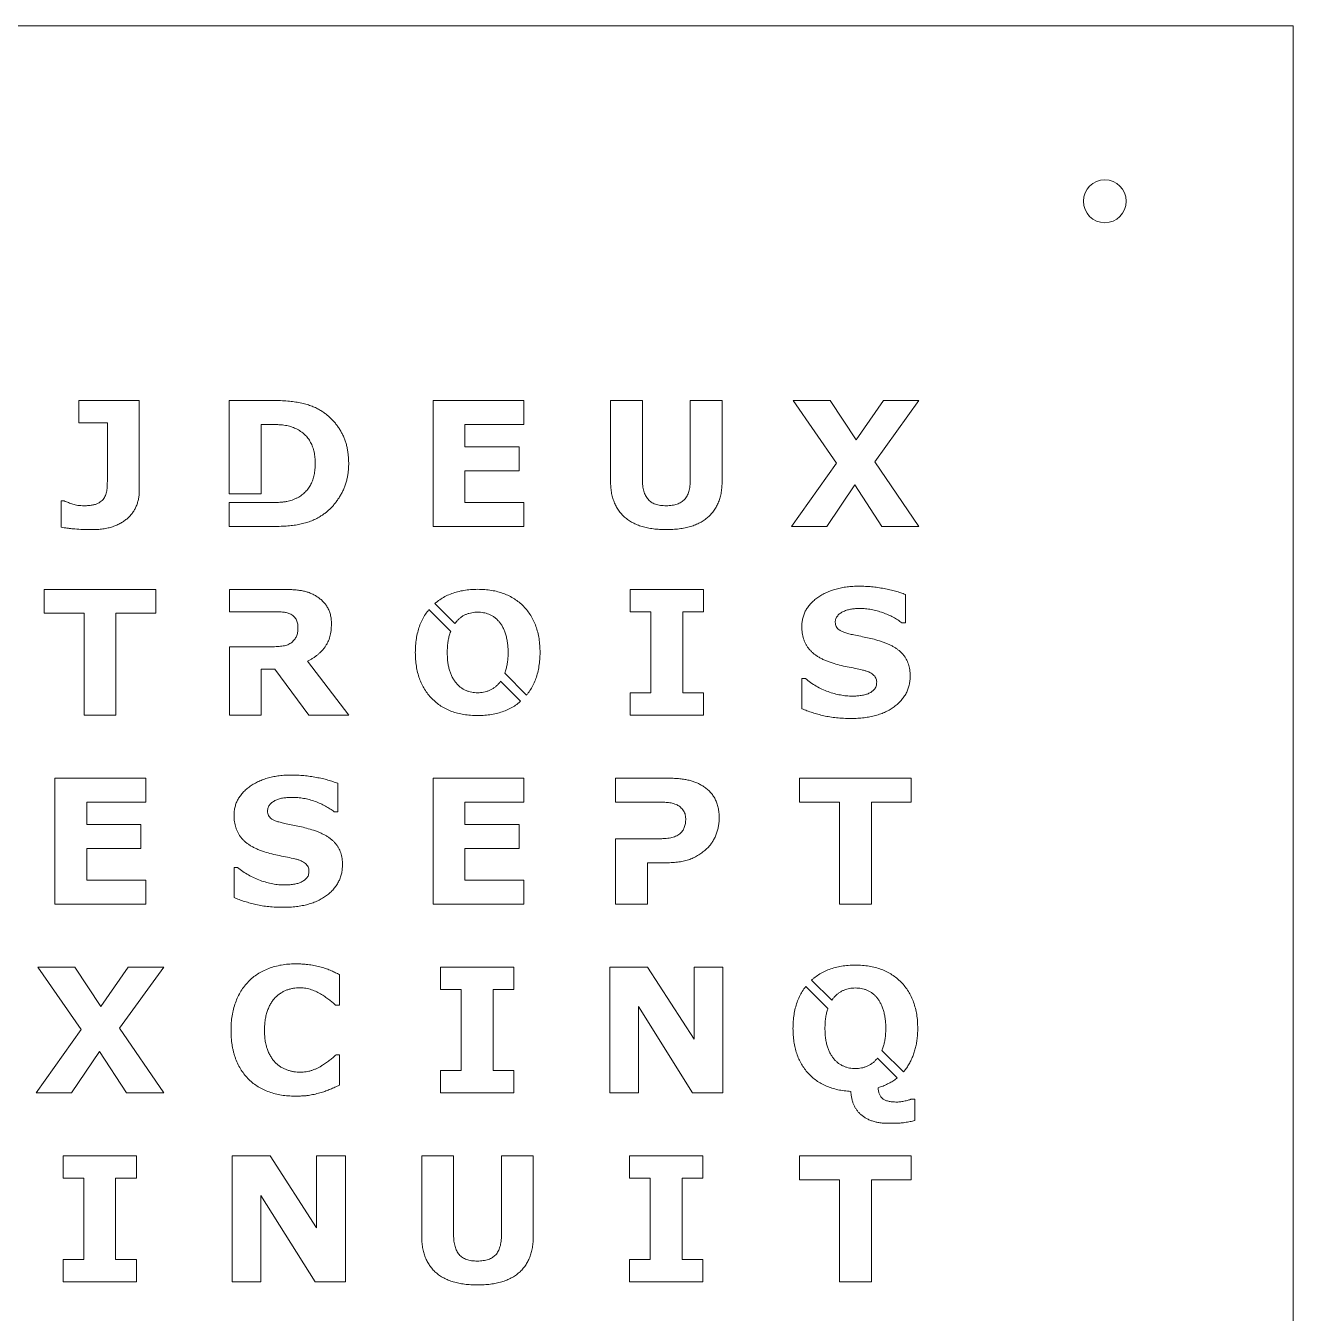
# Model space of a CAD drawing. Header units: millimetres. Extents: x -483 to 483, y -450 to 450.
# Drawn here: x 40.1 to 483, y 0 to 450 of the extents above; entities that cross this region are included whole.
import ezdxf

# ---------------------------------------------------------------- set-up
doc = ezdxf.new("R2010")
doc.units = ezdxf.units.MM

msp = doc.modelspace()

# ---------------------------------------------------------------- linework, layer by layer
at = {"color": 7, "linetype": 'Continuous', "lineweight": 15}
for p, q in [((483, 450), (-483, 450)), ((483, -450), (483, 450)), ((58.57, 319), (79.74, 319)), ((58.57, 311.2), (58.57, 319)), ((79.74, 319), (79.74, 287.61)), ((111.14, 319), (127.17, 319)), ((111.14, 286.35), (111.14, 319)), ((182.4, 319), (214.15, 319)), ((182.4, 275), (182.4, 319)), ((214.15, 319), (214.15, 310.65)), ((244.43, 319), (255.56, 319)), ((244.43, 290.78), (244.43, 319)), ((255.56, 319), (255.56, 291.37)), ((272.27, 319), (283.41, 319)), ((272.27, 291.37), (272.27, 319)), ((283.41, 319), (283.41, 290.8)), ((308.2, 319), (321.13, 319)), ((323.34, 297.17), (308.2, 319)), ((321.13, 319), (330.26, 305.22)), ((330.26, 305.22), (339.79, 319)), ((352.2, 319), (336.77, 297.63)), ((339.79, 319), (352.2, 319)), ((68.6, 311.2), (58.57, 311.2)), ((68.6, 293.24), (68.6, 311.2)), ((122.28, 310.65), (122.28, 286.35)), ((125.22, 310.65), (122.28, 310.65)), ((193.54, 310.65), (193.54, 302.85)), ((214.15, 310.65), (193.54, 310.65)), ((193.54, 302.85), (212.48, 302.85)), ((212.48, 302.85), (212.48, 294.49)), ((307.65, 275), (323.34, 297.17)), ((336.77, 297.63), (352.2, 275)), ((193.54, 294.49), (193.54, 283.35)), ((212.48, 294.49), (193.54, 294.49)), ((329.8, 289.52), (320.02, 275)), ((339.24, 275), (329.8, 289.52)), ((52.44, 283.91), (53.52, 283.91)), ((52.44, 274.77), (52.44, 283.91)), ((122.28, 286.35), (111.14, 286.35)), ((111.14, 283.35), (125.22, 283.35)), ((111.14, 275), (111.14, 283.35)), ((193.54, 283.35), (214.15, 283.35)), ((214.15, 283.35), (214.15, 275)), ((126.73, 275), (111.14, 275)), ((214.15, 275), (182.4, 275)), ((320.02, 275), (307.65, 275)), ((352.2, 275), (339.24, 275)), ((46.51, 253), (85.49, 253)), ((46.51, 244.65), (46.51, 253)), ((85.49, 253), (85.49, 244.65)), ((111.23, 253), (129.86, 253)), ((111.23, 245.2), (111.23, 253)), ((251.29, 253), (276.91, 253)), ((251.29, 245.2), (251.29, 253)), ((276.91, 253), (276.91, 245.2)), ((190.03, 241.09), (183.05, 248.07)), ((347.46, 251.22), (347.46, 241.3)), ((60.43, 244.65), (46.51, 244.65)), ((60.43, 209), (60.43, 244.65)), ((71.57, 244.65), (71.57, 209)), ((85.49, 244.65), (71.57, 244.65)), ((126.3, 245.2), (111.23, 245.2)), ((180.96, 245.92), (188.56, 238.32)), ((258.53, 245.2), (251.29, 245.2)), ((258.53, 216.8), (258.53, 245.2)), ((269.67, 245.2), (269.67, 216.8)), ((276.91, 245.2), (269.67, 245.2)), ((347.46, 241.3), (346.21, 241.3)), ((111.23, 232.95), (125.7, 232.95)), ((111.23, 209), (111.23, 232.95)), ((122.37, 225.15), (122.37, 209)), ((127.16, 225.15), (122.37, 225.15)), ((138.97, 209), (127.16, 225.15)), ((138.52, 227.87), (153, 209)), ((205.99, 220.89), (212.99, 213.89)), ((215.07, 216.05), (207.45, 223.67)), ((311.25, 221.81), (312.51, 221.81)), ((311.25, 211.28), (311.25, 221.81)), ((251.29, 216.8), (258.53, 216.8)), ((251.29, 209), (251.29, 216.8)), ((269.67, 216.8), (276.91, 216.8)), ((276.91, 216.8), (276.91, 209)), ((71.57, 209), (60.43, 209)), ((122.37, 209), (111.23, 209)), ((153, 209), (138.97, 209)), ((276.91, 209), (251.29, 209)), ((50.24, 187), (81.99, 187)), ((50.24, 143), (50.24, 187)), ((81.99, 187), (81.99, 178.65)), ((149.06, 185.22), (149.06, 175.3)), ((182.4, 187), (214.15, 187)), ((182.4, 143), (182.4, 187)), ((214.15, 187), (214.15, 178.65)), ((246.19, 187), (264.8, 187)), ((246.19, 178.65), (246.19, 187)), ((310.51, 187), (349.49, 187)), ((310.51, 178.65), (310.51, 187)), ((349.49, 187), (349.49, 178.65)), ((61.38, 178.65), (61.38, 170.85)), ((81.99, 178.65), (61.38, 178.65)), ((193.54, 178.65), (193.54, 170.85)), ((214.15, 178.65), (193.54, 178.65)), ((259.29, 178.65), (246.19, 178.65)), ((324.43, 178.65), (310.51, 178.65)), ((324.43, 143), (324.43, 178.65)), ((335.57, 178.65), (335.57, 143)), ((349.49, 178.65), (335.57, 178.65)), ((149.06, 175.3), (147.82, 175.3)), ((61.38, 170.85), (80.32, 170.85)), ((80.32, 170.85), (80.32, 162.49)), ((193.54, 170.85), (212.48, 170.85)), ((212.48, 170.85), (212.48, 162.49)), ((61.38, 162.49), (61.38, 151.35)), ((80.32, 162.49), (61.38, 162.49)), ((193.54, 162.49), (193.54, 151.35)), ((212.48, 162.49), (193.54, 162.49)), ((246.19, 165.84), (260.61, 165.84)), ((246.19, 143), (246.19, 165.84)), ((112.86, 155.81), (114.11, 155.81)), ((112.86, 145.28), (112.86, 155.81)), ((257.33, 157.48), (257.33, 143)), ((264.42, 157.48), (257.33, 157.48)), ((61.38, 151.35), (81.99, 151.35)), ((81.99, 151.35), (81.99, 143)), ((193.54, 151.35), (214.15, 151.35)), ((214.15, 151.35), (214.15, 143)), ((81.99, 143), (50.24, 143)), ((214.15, 143), (182.4, 143)), ((257.33, 143), (246.19, 143)), ((335.57, 143), (324.43, 143)), ((44.27, 121), (57.2, 121)), ((59.4, 99.17), (44.27, 121)), ((57.2, 121), (66.33, 107.22)), ((66.33, 107.22), (75.86, 121)), ((88.27, 121), (72.84, 99.63)), ((75.86, 121), (88.27, 121)), ((149.66, 118.42), (149.66, 107.63)), ((185.03, 121), (210.65, 121)), ((185.03, 113.2), (185.03, 121)), ((210.65, 121), (210.65, 113.2)), ((244.12, 121), (257.35, 121)), ((244.12, 77), (244.12, 121)), ((257.35, 121), (273.64, 95.8)), ((273.64, 121), (283.66, 121)), ((273.64, 95.8), (273.64, 121)), ((283.66, 121), (283.66, 77)), ((192.27, 113.2), (185.03, 113.2)), ((192.27, 84.8), (192.27, 113.2)), ((203.41, 113.2), (203.41, 84.8)), ((210.65, 113.2), (203.41, 113.2)), ((312.66, 114.22), (320.38, 106.5)), ((321.75, 109.38), (314.7, 116.43)), ((149.66, 107.63), (148.36, 107.63)), ((254.14, 107.2), (254.14, 77)), ((273.1, 77), (254.14, 107.2)), ((43.71, 77), (59.4, 99.17)), ((72.84, 99.63), (88.27, 77)), ((65.87, 91.52), (56.09, 77)), ((75.3, 77), (65.87, 91.52)), ((148.49, 90.37), (149.66, 90.37)), ((149.66, 90.37), (149.66, 79.72)), ((346.78, 84.34), (339.27, 91.85)), ((337.7, 89.18), (344.62, 82.26)), ((185.03, 84.8), (192.27, 84.8)), ((185.03, 77), (185.03, 84.8)), ((203.41, 84.8), (210.65, 84.8)), ((210.65, 84.8), (210.65, 77)), ((56.09, 77), (43.71, 77)), ((88.27, 77), (75.3, 77)), ((210.65, 77), (185.03, 77)), ((254.14, 77), (244.12, 77)), ((283.66, 77), (273.1, 77)), ((349.61, 74.88), (350.71, 74.88)), ((350.71, 74.88), (350.71, 67.32)), ((53.09, 55), (78.71, 55)), ((53.09, 47.2), (53.09, 55)), ((78.71, 55), (78.71, 47.2)), ((112.2, 55), (125.44, 55)), ((112.2, 11), (112.2, 55)), ((125.44, 55), (141.72, 29.8)), ((141.72, 55), (151.75, 55)), ((141.72, 29.8), (141.72, 55)), ((151.75, 55), (151.75, 11)), ((178.44, 55), (189.58, 55)), ((178.44, 26.78), (178.44, 55)), ((189.58, 55), (189.58, 27.37)), ((206.29, 55), (217.43, 55)), ((206.29, 27.37), (206.29, 55)), ((217.43, 55), (217.43, 26.8)), ((251.07, 55), (276.69, 55)), ((251.07, 47.2), (251.07, 55)), ((276.69, 55), (276.69, 47.2)), ((310.51, 55), (349.49, 55)), ((310.51, 46.65), (310.51, 55)), ((349.49, 55), (349.49, 46.65)), ((60.33, 47.2), (53.09, 47.2)), ((60.33, 18.8), (60.33, 47.2)), ((71.47, 47.2), (71.47, 18.8)), ((78.71, 47.2), (71.47, 47.2)), ((258.31, 47.2), (251.07, 47.2)), ((258.31, 18.8), (258.31, 47.2)), ((269.45, 47.2), (269.45, 18.8)), ((276.69, 47.2), (269.45, 47.2)), ((324.43, 46.65), (310.51, 46.65)), ((324.43, 11), (324.43, 46.65)), ((335.57, 46.65), (335.57, 11)), ((349.49, 46.65), (335.57, 46.65)), ((122.23, 41.2), (122.23, 11)), ((141.18, 11), (122.23, 41.2)), ((53.09, 18.8), (60.33, 18.8)), ((53.09, 11), (53.09, 18.8)), ((71.47, 18.8), (78.71, 18.8)), ((78.71, 18.8), (78.71, 11)), ((251.07, 18.8), (258.31, 18.8)), ((251.07, 11), (251.07, 18.8)), ((269.45, 18.8), (276.69, 18.8)), ((276.69, 18.8), (276.69, 11)), ((78.71, 11), (53.09, 11)), ((122.23, 11), (112.2, 11)), ((151.75, 11), (141.18, 11)), ((276.69, 11), (251.07, 11)), ((335.57, 11), (324.43, 11))]:
    msp.add_line(p, q, dxfattribs=at)
msp.add_circle((417.15, 388.65), 7.5, dxfattribs=at)
for points, knots in [([(127.17, 319), (128.04, 318.99), (129.72, 318.98), (132.15, 318.8), (134.39, 318.53), (136.45, 318.12), (138.35, 317.64), (140.08, 317.04), (141.67, 316.38), (142.63, 315.82), (143.09, 315.55)], [0, 0, 0, 0, 0.158399, 0.305532, 0.442248, 0.569175, 0.687613, 0.798128, 0.90217, 1, 1, 1, 1]), ([(143.09, 315.55), (143.46, 315.31), (144.21, 314.84), (145.27, 314.06), (146.25, 313.19), (147.18, 312.29), (148.05, 311.32), (148.87, 310.29), (149.62, 309.2), (150.3, 308.06), (150.93, 306.85), (151.45, 305.59), (151.91, 304.28), (152.28, 302.91), (152.57, 301.5), (152.76, 300.03), (152.89, 298.51), (152.91, 297.48), (152.92, 296.96)], [0, 0, 0, 0, 0.0602527, 0.1198128, 0.178889, 0.2378224, 0.2968299, 0.3561696, 0.4160952, 0.4768533, 0.5381481, 0.6002783, 0.6629809, 0.7272729, 0.79257, 0.8595418, 0.9288802, 1, 1, 1, 1]), ([(134.47, 309.18), (134.18, 309.32), (133.59, 309.59), (132.68, 309.91), (131.76, 310.16), (130.79, 310.35), (129.7, 310.49), (128.42, 310.58), (126.9, 310.64), (125.8, 310.64), (125.22, 310.65)], [0, 0, 0, 0, 0.103371, 0.204888, 0.305955, 0.405334, 0.517582, 0.65315, 0.814219, 1, 1, 1, 1]), ([(141.22, 297.03), (141.21, 297.38), (141.21, 298.07), (141.12, 299.09), (141, 300.07), (140.83, 301.02), (140.59, 301.92), (140.32, 302.78), (140, 303.61), (139.61, 304.39), (139.18, 305.14), (138.68, 305.84), (138.13, 306.51), (137.52, 307.13), (136.84, 307.71), (136.11, 308.25), (135.32, 308.75), (134.76, 309.04), (134.47, 309.18)], [0, 0, 0, 0, 0.0720033, 0.1412386, 0.2078343, 0.272639, 0.3360345, 0.3974213, 0.4570242, 0.5161316, 0.5748252, 0.6327817, 0.6910258, 0.7502743, 0.8101104, 0.8717095, 0.9350638, 1, 1, 1, 1]), ([(135.08, 285.05), (135.33, 285.2), (135.84, 285.5), (136.55, 286), (137.22, 286.53), (137.83, 287.1), (138.39, 287.71), (138.9, 288.35), (139.34, 289.04), (139.88, 290), (140.43, 291.33), (140.89, 293.08), (141.17, 295), (141.2, 296.33), (141.22, 297.03)], [0, 0, 0, 0, 0.062936, 0.124119, 0.183824, 0.242347, 0.300456, 0.358058, 0.415153, 0.472755, 0.591657, 0.717825, 0.853421, 1, 1, 1, 1]), ([(67.73, 285.45), (67.83, 285.71), (68.05, 286.21), (68.28, 287.01), (68.44, 287.85), (68.51, 288.73), (68.55, 289.7), (68.57, 290.77), (68.59, 291.96), (68.59, 292.8), (68.6, 293.24)], [0, 0, 0, 0, 0.104315, 0.208868, 0.316452, 0.425947, 0.546134, 0.681655, 0.833674, 1, 1, 1, 1]), ([(152.92, 296.96), (152.91, 296.45), (152.89, 295.45), (152.76, 293.97), (152.53, 292.53), (152.23, 291.13), (151.82, 289.78), (151.35, 288.45), (150.77, 287.18), (150.11, 285.94), (149.38, 284.77), (148.6, 283.66), (147.79, 282.61), (146.92, 281.64), (146, 280.75), (145.04, 279.91), (144.03, 279.16), (143.32, 278.71), (142.97, 278.49)], [0, 0, 0, 0, 0.069098, 0.136842, 0.203147, 0.268162, 0.332722, 0.396514, 0.460478, 0.52441, 0.587863, 0.649423, 0.709931, 0.769237, 0.827623, 0.885317, 0.942638, 1, 1, 1, 1]), ([(263.9, 273.89), (263.12, 273.9), (261.61, 273.93), (259.42, 274.13), (257.38, 274.46), (255.48, 274.94), (253.73, 275.55), (252.11, 276.3), (250.65, 277.19), (249.34, 278.22), (248.17, 279.37), (247.16, 280.65), (246.32, 282.05), (245.63, 283.57), (245.09, 285.21), (244.69, 286.96), (244.47, 288.83), (244.44, 290.12), (244.43, 290.78)], [0, 0, 0, 0, 0.079331, 0.153908, 0.224099, 0.290335, 0.353409, 0.413504, 0.471403, 0.52769, 0.583133, 0.638123, 0.693484, 0.749756, 0.808047, 0.868703, 0.932487, 1, 1, 1, 1]), ([(255.56, 291.37), (255.57, 291), (255.59, 290.28), (255.67, 289.23), (255.83, 288.26), (256.03, 287.36), (256.31, 286.53), (256.65, 285.78), (257.04, 285.09), (257.51, 284.49), (258.04, 283.95), (258.66, 283.5), (259.34, 283.1), (260.11, 282.79), (260.95, 282.53), (261.87, 282.36), (262.86, 282.26), (263.55, 282.25), (263.9, 282.24)], [0, 0, 0, 0, 0.078088, 0.151514, 0.220684, 0.284579, 0.345705, 0.403285, 0.458194, 0.511248, 0.56385, 0.617023, 0.671932, 0.729344, 0.790494, 0.855671, 0.925568, 1, 1, 1, 1]), ([(263.9, 282.24), (264.25, 282.25), (264.93, 282.26), (265.91, 282.37), (266.82, 282.53), (267.66, 282.76), (268.42, 283.07), (269.12, 283.44), (269.73, 283.89), (270.28, 284.4), (270.75, 284.99), (271.16, 285.67), (271.51, 286.42), (271.79, 287.26), (272.01, 288.17), (272.17, 289.16), (272.25, 290.24), (272.27, 290.98), (272.27, 291.37)], [0, 0, 0, 0, 0.073561, 0.142003, 0.206241, 0.266835, 0.323814, 0.378466, 0.43109, 0.482676, 0.534963, 0.589776, 0.647406, 0.708316, 0.774042, 0.844168, 0.919151, 1, 1, 1, 1]), ([(283.41, 290.8), (283.4, 290.14), (283.37, 288.85), (283.14, 286.97), (282.75, 285.22), (282.21, 283.58), (281.51, 282.06), (280.67, 280.65), (279.65, 279.37), (278.49, 278.22), (277.17, 277.19), (275.7, 276.3), (274.09, 275.56), (272.33, 274.93), (270.43, 274.46), (268.38, 274.13), (266.19, 273.93), (264.68, 273.9), (263.9, 273.89)], [0, 0, 0, 0, 0.0673979, 0.1313662, 0.1922062, 0.2503981, 0.3069652, 0.3622319, 0.4173112, 0.4726599, 0.5288503, 0.5869033, 0.6468957, 0.7095827, 0.7759921, 0.8463546, 0.9208043, 1, 1, 1, 1]), ([(53.52, 283.91), (54.01, 283.71), (55, 283.31), (56.26, 282.82), (57.37, 282.52), (58.32, 282.35), (59.37, 282.26), (60.11, 282.25), (60.49, 282.24)], [0, 0, 0, 0, 0.2180327, 0.4421954, 0.5618445, 0.6937643, 0.8399281, 1, 1, 1, 1]), ([(60.49, 282.24), (60.99, 282.25), (61.92, 282.27), (63.22, 282.42), (64.34, 282.68), (65.3, 283.04), (66.1, 283.53), (66.78, 284.08), (67.33, 284.72), (67.6, 285.21), (67.73, 285.45)], [0, 0, 0, 0, 0.176811, 0.332811, 0.469703, 0.589182, 0.698277, 0.801687, 0.901239, 1, 1, 1, 1]), ([(79.74, 287.61), (79.73, 287.13), (79.71, 286.18), (79.49, 284.78), (79.18, 283.43), (78.72, 282.13), (78.15, 280.91), (77.43, 279.78), (76.61, 278.73), (75.96, 278.13), (75.63, 277.83)], [0, 0, 0, 0, 0.131348, 0.259909, 0.386649, 0.512162, 0.636321, 0.757467, 0.877951, 1, 1, 1, 1]), ([(125.22, 283.35), (125.55, 283.36), (126.19, 283.36), (127.12, 283.38), (127.99, 283.4), (128.78, 283.45), (129.51, 283.48), (130.16, 283.56), (130.75, 283.62), (131.44, 283.74), (132.26, 283.92), (133.21, 284.22), (134.16, 284.6), (134.77, 284.9), (135.08, 285.05)], [0, 0, 0, 0, 0.0989, 0.190934, 0.27611, 0.355344, 0.426851, 0.491715, 0.550596, 0.602058, 0.699906, 0.798097, 0.898065, 1, 1, 1, 1]), ([(62.9, 273.89), (61.91, 273.9), (60, 273.92), (57.66, 274.07), (55.89, 274.22), (54.67, 274.39), (53.53, 274.55), (52.8, 274.7), (52.44, 274.77)], [0, 0, 0, 0, 0.280896, 0.545632, 0.670436, 0.78737, 0.897152, 1, 1, 1, 1]), ([(75.63, 277.83), (75.26, 277.52), (74.51, 276.91), (73.25, 276.13), (71.88, 275.46), (70.4, 274.88), (68.77, 274.42), (66.97, 274.12), (65, 273.91), (63.62, 273.89), (62.9, 273.89)], [0, 0, 0, 0, 0.105506, 0.2133906, 0.3244701, 0.4403143, 0.5630152, 0.6965405, 0.8415878, 1, 1, 1, 1]), ([(142.97, 278.49), (142.42, 278.18), (141.33, 277.55), (139.58, 276.81), (137.76, 276.19), (135.84, 275.73), (133.8, 275.41), (131.6, 275.16), (129.22, 275.03), (127.58, 275.01), (126.73, 275)], [0, 0, 0, 0, 0.112037, 0.224646, 0.338164, 0.45421, 0.575811, 0.706961, 0.848413, 1, 1, 1, 1]), ([(129.86, 253), (130.48, 253), (131.66, 252.99), (133.37, 252.9), (134.95, 252.76), (136.41, 252.58), (137.79, 252.29), (139.11, 251.88), (140.38, 251.33), (141.18, 250.87), (141.58, 250.64)], [0, 0, 0, 0, 0.152219, 0.293119, 0.423574, 0.543794, 0.658272, 0.771126, 0.885288, 1, 1, 1, 1]), ([(198.01, 253.02), (197.18, 253), (195.57, 252.97), (193.22, 252.68), (191.01, 252.23), (188.93, 251.58), (186.99, 250.74), (185.18, 249.71), (183.89, 248.78), (183.21, 248.21), (183.05, 248.07)], [0, 0, 0, 0, 0.0704798, 0.1373781, 0.2013452, 0.2630159, 0.3230363, 0.3817845, 0.4401702, 0.4581256, 0.4581256, 0.4581256, 0.4581256]), ([(219.79, 230.94), (219.77, 231.77), (219.74, 233.39), (219.46, 235.75), (219.01, 237.98), (218.38, 240.08), (217.57, 242.04), (216.57, 243.87), (215.37, 245.56), (214.03, 247.12), (212.5, 248.5), (210.84, 249.72), (209.03, 250.74), (207.09, 251.59), (205.01, 252.23), (202.79, 252.68), (200.44, 252.97), (198.83, 253), (198.01, 253.02)], [0, 0, 0, 0, 0.070742, 0.138342, 0.202749, 0.264755, 0.324956, 0.383999, 0.442379, 0.501032, 0.559608, 0.617824, 0.676594, 0.73642, 0.798114, 0.862336, 0.929494, 1, 1, 1, 1]), ([(311.25, 240.01), (311.27, 240.52), (311.3, 241.52), (311.57, 242.98), (312.02, 244.37), (312.63, 245.69), (313.43, 246.93), (314.4, 248.11), (315.55, 249.19), (316.86, 250.2), (318.31, 251.12), (319.86, 251.93), (321.52, 252.6), (323.28, 253.16), (325.13, 253.58), (327.08, 253.9), (329.14, 254.08), (330.54, 254.1), (331.26, 254.11)], [0, 0, 0, 0, 0.0559369, 0.1100829, 0.1630653, 0.2158889, 0.2697104, 0.325035, 0.3828176, 0.4437768, 0.5068987, 0.5708405, 0.6363835, 0.7036995, 0.7731363, 0.8455363, 0.9211459, 1, 1, 1, 1]), ([(331.26, 254.11), (332, 254.1), (333.46, 254.08), (335.65, 253.92), (337.83, 253.68), (339.97, 253.3), (342.04, 252.88), (343.98, 252.39), (345.78, 251.85), (346.91, 251.43), (347.46, 251.22)], [0, 0, 0, 0, 0.133176, 0.266126, 0.398568, 0.530934, 0.659943, 0.780938, 0.894299, 1, 1, 1, 1]), ([(141.58, 250.64), (141.97, 250.39), (142.75, 249.88), (143.77, 248.96), (144.69, 247.95), (145.47, 246.82), (146.11, 245.55), (146.56, 244.14), (146.83, 242.58), (146.86, 241.49), (146.88, 240.92)], [0, 0, 0, 0, 0.120068, 0.237861, 0.354535, 0.471903, 0.592473, 0.718465, 0.853774, 1, 1, 1, 1]), ([(132.3, 244.5), (132.11, 244.57), (131.72, 244.73), (131.1, 244.9), (130.43, 245.02), (129.43, 245.12), (128.05, 245.19), (126.91, 245.2), (126.3, 245.2)], [0, 0, 0, 0, 0.101056, 0.206675, 0.318736, 0.436854, 0.699277, 1, 1, 1, 1]), ([(135.18, 239.64), (135.17, 239.92), (135.16, 240.45), (135.03, 241.22), (134.83, 241.93), (134.55, 242.58), (134.16, 243.17), (133.65, 243.69), (133.03, 244.15), (132.55, 244.38), (132.3, 244.5)], [0, 0, 0, 0, 0.137336, 0.265973, 0.386143, 0.503113, 0.617626, 0.736057, 0.863105, 1, 1, 1, 1]), ([(180.96, 245.92), (180.86, 245.79), (180.32, 245.13), (179.42, 243.88), (178.43, 242.04), (177.6, 240.08), (176.98, 237.98), (176.52, 235.75), (176.24, 233.39), (176.21, 231.77), (176.19, 230.94)], [0.5435449, 0.5435449, 0.5435449, 0.5435449, 0.5575107, 0.6160054, 0.6750268, 0.7352961, 0.7972794, 0.8617094, 0.929284, 1, 1, 1, 1]), ([(190.59, 241.8), (190.84, 242.07), (191.32, 242.6), (192.15, 243.29), (193.03, 243.85), (193.97, 244.29), (194.94, 244.63), (195.93, 244.87), (196.95, 245.02), (197.63, 245.04), (197.97, 245.05)], [0, 0, 0, 0, 0.132589, 0.260007, 0.385051, 0.508606, 0.63223, 0.754366, 0.876207, 1, 1, 1, 1]), ([(197.97, 245.05), (198.32, 245.04), (199, 245.01), (200.02, 244.88), (201, 244.65), (201.95, 244.32), (202.87, 243.89), (203.75, 243.34), (204.59, 242.66), (205.1, 242.13), (205.36, 241.86)], [0, 0, 0, 0, 0.125256, 0.247418, 0.368803, 0.489398, 0.611178, 0.735309, 0.864114, 1, 1, 1, 1]), ([(325.82, 245.3), (325.63, 245.21), (325.25, 245.03), (324.72, 244.69), (324.23, 244.29), (323.79, 243.82), (323.42, 243.31), (323.14, 242.75), (322.98, 242.15), (322.96, 241.74), (322.95, 241.53)], [0, 0, 0, 0, 0.125616, 0.251148, 0.376799, 0.505582, 0.631149, 0.754446, 0.874732, 1, 1, 1, 1]), ([(331.48, 246.32), (331, 246.31), (330.03, 246.29), (328.59, 246.12), (327.17, 245.84), (326.27, 245.48), (325.82, 245.3)], [0, 0, 0, 0, 0.2497806, 0.5010279, 0.7502511, 1, 1, 1, 1]), ([(346.21, 241.3), (345.74, 241.66), (344.78, 242.37), (343.17, 243.3), (341.42, 244.15), (339.54, 244.9), (337.58, 245.54), (335.56, 245.99), (333.53, 246.27), (332.16, 246.3), (331.48, 246.32)], [0, 0, 0, 0, 0.111533, 0.227614, 0.350565, 0.479619, 0.611248, 0.741436, 0.870674, 1, 1, 1, 1]), ([(133, 234.48), (133.18, 234.64), (133.53, 234.95), (133.99, 235.46), (134.37, 236), (134.68, 236.57), (134.9, 237.21), (135.07, 237.94), (135.16, 238.76), (135.17, 239.34), (135.18, 239.64)], [0, 0, 0, 0, 0.123765, 0.240191, 0.352963, 0.461279, 0.575693, 0.701499, 0.842951, 1, 1, 1, 1]), ([(146.88, 240.92), (146.87, 240.52), (146.86, 239.75), (146.75, 238.61), (146.59, 237.53), (146.35, 236.51), (146.05, 235.54), (145.68, 234.62), (145.23, 233.77), (144.72, 232.97), (144.14, 232.22), (143.51, 231.49), (142.82, 230.81), (142.08, 230.15), (141.28, 229.52), (140.42, 228.93), (139.49, 228.37), (138.85, 228.04), (138.52, 227.87)], [0, 0, 0, 0, 0.07242, 0.141403, 0.207687, 0.271134, 0.332631, 0.392584, 0.450959, 0.507978, 0.565259, 0.623317, 0.68235, 0.742247, 0.803976, 0.867437, 0.932863, 1, 1, 1, 1]), ([(205.36, 241.86), (205.59, 241.57), (206.09, 240.98), (206.7, 239.94), (207.26, 238.76), (207.75, 237.43), (208.14, 235.97), (208.42, 234.39), (208.59, 232.7), (208.61, 231.54), (208.62, 230.94)], [0, 0, 0, 0, 0.095602, 0.198503, 0.310654, 0.432462, 0.562767, 0.699933, 0.845634, 1, 1, 1, 1]), ([(321.89, 227.28), (321.43, 227.43), (320.54, 227.73), (319.27, 228.24), (318.1, 228.8), (317.03, 229.4), (316.06, 230.05), (315.18, 230.73), (314.4, 231.45), (313.72, 232.21), (313.14, 233.03), (312.63, 233.88), (312.2, 234.79), (311.86, 235.74), (311.58, 236.74), (311.4, 237.79), (311.27, 238.88), (311.26, 239.63), (311.25, 240.01)], [0, 0, 0, 0, 0.08044, 0.156585, 0.228391, 0.296587, 0.361095, 0.422419, 0.481265, 0.537444, 0.592869, 0.647934, 0.703088, 0.759686, 0.816812, 0.875805, 0.936626, 1, 1, 1, 1]), ([(322.95, 241.53), (322.97, 241.25), (322.99, 240.71), (323.26, 239.96), (323.69, 239.31), (324.21, 238.87), (324.7, 238.56), (325.15, 238.34), (325.68, 238.13), (326.29, 237.91), (326.96, 237.69), (327.72, 237.48), (328.54, 237.28), (329.12, 237.16), (329.43, 237.09)], [0, 0, 0, 0, 0.097818, 0.186921, 0.276025, 0.367931, 0.419388, 0.478308, 0.54512, 0.619496, 0.702507, 0.792994, 0.892054, 1, 1, 1, 1]), ([(125.7, 232.95), (126.12, 232.95), (126.92, 232.96), (128.06, 233.01), (129.09, 233.09), (130.03, 233.2), (130.89, 233.38), (131.67, 233.65), (132.38, 234.02), (132.8, 234.33), (133, 234.48)], [0, 0, 0, 0, 0.163575, 0.314709, 0.450065, 0.573492, 0.687008, 0.794802, 0.898147, 1, 1, 1, 1]), ([(187.36, 230.97), (187.37, 231.59), (187.39, 232.77), (187.55, 234.46), (187.83, 236.02), (188.18, 237.29), (188.45, 238.04), (188.56, 238.32)], [0, 0, 0, 0, 0.159297, 0.3069713, 0.4431935, 0.5702628, 0.6491622, 0.6491622, 0.6491622, 0.6491622]), ([(329.43, 237.09), (330.23, 236.93), (331.81, 236.6), (334.19, 236.11), (336.61, 235.56), (338.23, 235.05), (339.07, 234.79)], [0, 0, 0, 0, 0.248937, 0.488249, 0.733568, 1, 1, 1, 1]), ([(339.07, 234.79), (339.48, 234.65), (340.3, 234.37), (341.46, 233.89), (342.54, 233.37), (343.54, 232.83), (344.45, 232.24), (345.28, 231.61), (346.02, 230.94), (346.68, 230.23), (347.26, 229.48), (347.76, 228.67), (348.18, 227.81), (348.54, 226.9), (348.79, 225.93), (348.99, 224.9), (349.11, 223.83), (349.12, 223.09), (349.13, 222.72)], [0, 0, 0, 0, 0.077337, 0.151283, 0.220926, 0.287867, 0.351302, 0.412155, 0.470706, 0.527061, 0.582404, 0.637654, 0.694047, 0.750931, 0.809631, 0.870407, 0.934113, 1, 1, 1, 1]), ([(176.19, 230.94), (176.21, 230.12), (176.24, 228.51), (176.52, 226.17), (176.96, 223.95), (177.59, 221.86), (178.42, 219.9), (179.42, 218.08), (180.6, 216.38), (181.96, 214.83), (183.48, 213.43), (185.14, 212.2), (186.95, 211.18), (188.89, 210.33), (190.98, 209.69), (193.2, 209.23), (195.56, 208.94), (197.18, 208.91), (198.01, 208.89)], [0, 0, 0, 0, 0.070305, 0.137234, 0.201441, 0.263253, 0.323357, 0.38243, 0.440898, 0.499736, 0.558501, 0.616886, 0.675686, 0.735542, 0.797492, 0.861795, 0.929222, 1, 1, 1, 1]), ([(190.53, 220.2), (190.27, 220.53), (189.75, 221.2), (189.1, 222.31), (188.55, 223.5), (188.11, 224.79), (187.77, 226.18), (187.52, 227.67), (187.38, 229.28), (187.37, 230.4), (187.36, 230.97)], [0, 0, 0, 0, 0.110271, 0.221355, 0.335462, 0.452774, 0.576657, 0.708868, 0.849239, 1, 1, 1, 1]), ([(208.62, 230.94), (208.61, 230.33), (208.59, 229.16), (208.42, 227.47), (208.15, 225.92), (207.81, 224.67), (207.56, 223.94), (207.45, 223.67)], [0, 0, 0, 0, 0.1590465, 0.3057198, 0.4422172, 0.5687748, 0.6441058, 0.6441058, 0.6441058, 0.6441058]), ([(215.07, 216.05), (215.16, 216.17), (215.69, 216.82), (216.57, 218.07), (217.56, 219.9), (218.38, 221.86), (219.01, 223.95), (219.45, 226.17), (219.74, 228.51), (219.77, 230.12), (219.79, 230.94)], [0.5458899, 0.5458899, 0.5458899, 0.5458899, 0.5587015, 0.6173522, 0.6764731, 0.7365342, 0.7983954, 0.8626548, 0.9296379, 1, 1, 1, 1]), ([(332.52, 224.82), (331.66, 225.02), (329.88, 225.42), (327.17, 225.92), (324.48, 226.49), (322.74, 227.02), (321.89, 227.28)], [0, 0, 0, 0, 0.2440252, 0.500664, 0.7560997, 1, 1, 1, 1]), ([(312.51, 221.81), (313.11, 221.33), (314.31, 220.39), (316.26, 219.17), (318.3, 218.11), (320.43, 217.24), (322.59, 216.55), (324.73, 216.07), (326.83, 215.74), (328.22, 215.7), (328.9, 215.68)], [0, 0, 0, 0, 0.128828, 0.256899, 0.38588, 0.515645, 0.643731, 0.766367, 0.885201, 1, 1, 1, 1]), ([(349.13, 222.72), (349.11, 222.18), (349.08, 221.12), (348.81, 219.58), (348.37, 218.12), (347.77, 216.72), (346.98, 215.41), (346.01, 214.19), (344.88, 213.03), (343.58, 211.97), (342.13, 211), (340.55, 210.17), (338.84, 209.46), (337.02, 208.88), (335.06, 208.44), (332.99, 208.12), (330.79, 207.91), (329.28, 207.9), (328.51, 207.89)], [0, 0, 0, 0, 0.05671, 0.111359, 0.164718, 0.217491, 0.271035, 0.325533, 0.382027, 0.441403, 0.502527, 0.56524, 0.629872, 0.697052, 0.767371, 0.841096, 0.918552, 1, 1, 1, 1]), ([(337.43, 220.65), (337.42, 220.89), (337.39, 221.36), (337.14, 222.04), (336.74, 222.66), (336.17, 223.22), (335.47, 223.72), (334.62, 224.16), (333.63, 224.54), (332.9, 224.72), (332.52, 224.82)], [0, 0, 0, 0, 0.103197, 0.202916, 0.307018, 0.419364, 0.542977, 0.678385, 0.831251, 1, 1, 1, 1]), ([(334.42, 216.54), (334.63, 216.64), (335.05, 216.83), (335.62, 217.19), (336.13, 217.58), (336.59, 218), (336.98, 218.52), (337.25, 219.14), (337.41, 219.86), (337.42, 220.38), (337.43, 220.65)], [0, 0, 0, 0, 0.128093, 0.251731, 0.367576, 0.48127, 0.59616, 0.716528, 0.850118, 1, 1, 1, 1]), ([(197.97, 216.87), (197.62, 216.88), (196.92, 216.9), (195.89, 217.05), (194.88, 217.31), (193.9, 217.65), (192.96, 218.12), (192.08, 218.7), (191.26, 219.39), (190.77, 219.93), (190.53, 220.2)], [0, 0, 0, 0, 0.125375, 0.248934, 0.371151, 0.494662, 0.619025, 0.742921, 0.869562, 1, 1, 1, 1]), ([(205.41, 220.14), (205.17, 219.87), (204.69, 219.35), (203.87, 218.68), (202.99, 218.1), (202.05, 217.65), (201.07, 217.3), (200.06, 217.05), (199.02, 216.9), (198.32, 216.88), (197.97, 216.87)], [0, 0, 0, 0, 0.128798, 0.25463, 0.378438, 0.502817, 0.626779, 0.750159, 0.874168, 1, 1, 1, 1]), ([(328.9, 215.68), (329.09, 215.68), (329.5, 215.68), (330.14, 215.74), (330.87, 215.78), (331.65, 215.87), (332.44, 215.97), (333.17, 216.14), (333.83, 216.3), (334.23, 216.46), (334.42, 216.54)], [0, 0, 0, 0, 0.1008, 0.215806, 0.344841, 0.489877, 0.635484, 0.770207, 0.890565, 1, 1, 1, 1]), ([(198.01, 208.89), (198.83, 208.91), (200.44, 208.94), (202.8, 209.23), (205.01, 209.69), (207.09, 210.34), (209.03, 211.18), (210.84, 212.2), (212.13, 213.15), (212.82, 213.74), (212.99, 213.89)], [0, 0, 0, 0, 0.0705987, 0.1378449, 0.2022001, 0.2639748, 0.3238793, 0.3827265, 0.441159, 0.4603196, 0.4603196, 0.4603196, 0.4603196]), ([(328.51, 207.89), (327.62, 207.9), (325.9, 207.92), (323.41, 208.11), (321.09, 208.39), (318.94, 208.82), (316.91, 209.34), (314.96, 209.91), (313.08, 210.56), (311.86, 211.04), (311.25, 211.28)], [0, 0, 0, 0, 0.150402, 0.2913153, 0.4230861, 0.5457633, 0.6629162, 0.777664, 0.8898582, 1, 1, 1, 1]), ([(112.86, 174.01), (112.87, 174.52), (112.91, 175.52), (113.17, 176.98), (113.62, 178.37), (114.23, 179.69), (115.04, 180.93), (116, 182.11), (117.15, 183.19), (118.46, 184.2), (119.91, 185.12), (121.47, 185.93), (123.12, 186.6), (124.88, 187.16), (126.73, 187.58), (128.69, 187.9), (130.74, 188.08), (132.15, 188.1), (132.86, 188.11)], [0, 0, 0, 0, 0.055937, 0.110083, 0.163065, 0.215889, 0.26971, 0.325035, 0.382818, 0.443777, 0.506899, 0.57084, 0.636384, 0.7037, 0.773136, 0.845536, 0.921146, 1, 1, 1, 1]), ([(132.86, 188.11), (133.6, 188.1), (135.07, 188.08), (137.26, 187.92), (139.44, 187.68), (141.58, 187.3), (143.64, 186.88), (145.59, 186.39), (147.38, 185.85), (148.51, 185.43), (149.06, 185.22)], [0, 0, 0, 0, 0.133176, 0.266126, 0.398568, 0.530934, 0.659943, 0.780938, 0.894299, 1, 1, 1, 1]), ([(264.8, 187), (265.47, 186.99), (266.76, 186.98), (268.61, 186.84), (270.3, 186.62), (271.84, 186.31), (273.24, 185.89), (274.56, 185.41), (275.8, 184.81), (276.56, 184.35), (276.94, 184.12)], [0, 0, 0, 0, 0.158883, 0.305077, 0.439673, 0.561857, 0.676528, 0.787273, 0.894917, 1, 1, 1, 1]), ([(133.08, 180.32), (132.6, 180.31), (131.63, 180.29), (130.19, 180.12), (128.77, 179.84), (127.87, 179.48), (127.42, 179.3)], [0, 0, 0, 0, 0.249781, 0.501028, 0.750251, 1, 1, 1, 1]), ([(147.82, 175.3), (147.34, 175.66), (146.38, 176.37), (144.77, 177.3), (143.03, 178.15), (141.14, 178.9), (139.18, 179.54), (137.16, 179.99), (135.13, 180.27), (133.76, 180.3), (133.08, 180.32)], [0, 0, 0, 0, 0.111533, 0.227614, 0.350565, 0.479619, 0.611248, 0.741436, 0.870674, 1, 1, 1, 1]), ([(276.94, 184.12), (277.37, 183.82), (278.21, 183.24), (279.29, 182.17), (280.25, 181), (281.02, 179.69), (281.64, 178.25), (282.08, 176.68), (282.34, 174.97), (282.38, 173.79), (282.39, 173.18)], [0, 0, 0, 0, 0.1211986, 0.2396523, 0.356835, 0.4750065, 0.5957913, 0.7225193, 0.8568531, 1, 1, 1, 1]), ([(127.42, 179.3), (127.23, 179.21), (126.85, 179.03), (126.32, 178.69), (125.83, 178.29), (125.39, 177.82), (125.02, 177.31), (124.75, 176.75), (124.58, 176.15), (124.56, 175.74), (124.55, 175.53)], [0, 0, 0, 0, 0.125616, 0.251148, 0.376799, 0.505582, 0.631149, 0.754446, 0.874732, 1, 1, 1, 1]), ([(124.55, 175.53), (124.57, 175.25), (124.6, 174.71), (124.86, 173.96), (125.3, 173.31), (125.81, 172.87), (126.3, 172.56), (126.76, 172.34), (127.29, 172.13), (127.89, 171.91), (128.57, 171.69), (129.32, 171.48), (130.15, 171.28), (130.73, 171.16), (131.03, 171.09)], [0, 0, 0, 0, 0.0978181, 0.1869214, 0.2760248, 0.3679312, 0.4193884, 0.4783084, 0.5451196, 0.6194964, 0.7025069, 0.7929943, 0.892054, 1, 1, 1, 1]), ([(267.33, 177.81), (267.03, 177.92), (266.45, 178.13), (265.57, 178.35), (264.7, 178.51), (263.81, 178.57), (262.86, 178.6), (261.8, 178.63), (260.59, 178.64), (259.74, 178.64), (259.29, 178.65)], [0, 0, 0, 0, 0.115436, 0.227077, 0.335843, 0.442164, 0.555713, 0.686349, 0.834076, 1, 1, 1, 1]), ([(270.69, 172.88), (270.68, 173.17), (270.66, 173.74), (270.47, 174.56), (270.14, 175.32), (269.7, 176), (269.17, 176.59), (268.61, 177.1), (267.99, 177.52), (267.55, 177.72), (267.33, 177.81)], [0, 0, 0, 0, 0.137481, 0.269881, 0.39702, 0.525981, 0.651384, 0.770858, 0.886492, 1, 1, 1, 1]), ([(123.49, 161.28), (123.03, 161.43), (122.14, 161.73), (120.87, 162.24), (119.7, 162.8), (118.63, 163.4), (117.66, 164.05), (116.78, 164.73), (116.01, 165.45), (115.33, 166.21), (114.74, 167.03), (114.24, 167.88), (113.8, 168.79), (113.46, 169.74), (113.19, 170.74), (113, 171.79), (112.87, 172.88), (112.86, 173.63), (112.86, 174.01)], [0, 0, 0, 0, 0.08044, 0.156585, 0.228391, 0.296587, 0.361095, 0.422419, 0.481265, 0.537444, 0.592869, 0.647934, 0.703088, 0.759686, 0.816812, 0.875805, 0.936626, 1, 1, 1, 1]), ([(131.03, 171.09), (131.83, 170.93), (133.42, 170.6), (135.79, 170.11), (138.21, 169.56), (139.83, 169.05), (140.67, 168.79)], [0, 0, 0, 0, 0.248937, 0.488249, 0.733568, 1, 1, 1, 1]), ([(268.61, 167.56), (268.78, 167.72), (269.13, 168.03), (269.57, 168.56), (269.93, 169.13), (270.22, 169.76), (270.43, 170.44), (270.59, 171.19), (270.67, 172.01), (270.69, 172.58), (270.69, 172.88)], [0, 0, 0, 0, 0.119617, 0.234465, 0.349502, 0.462681, 0.583127, 0.71089, 0.849895, 1, 1, 1, 1]), ([(282.39, 173.18), (282.38, 172.69), (282.36, 171.72), (282.14, 170.27), (281.83, 168.83), (281.37, 167.43), (280.81, 166.09), (280.12, 164.84), (279.33, 163.71), (278.7, 163.04), (278.39, 162.71)], [0, 0, 0, 0, 0.1273892, 0.2543542, 0.3824645, 0.511599, 0.6392313, 0.7613102, 0.8819681, 1, 1, 1, 1]), ([(140.67, 168.79), (141.09, 168.65), (141.9, 168.37), (143.06, 167.89), (144.14, 167.37), (145.14, 166.83), (146.05, 166.24), (146.88, 165.61), (147.62, 164.94), (148.28, 164.23), (148.86, 163.48), (149.36, 162.67), (149.79, 161.81), (150.14, 160.9), (150.4, 159.93), (150.59, 158.9), (150.72, 157.83), (150.73, 157.09), (150.73, 156.72)], [0, 0, 0, 0, 0.077337, 0.151283, 0.220926, 0.287867, 0.351302, 0.412155, 0.470706, 0.527061, 0.582404, 0.637654, 0.694047, 0.750931, 0.809631, 0.870407, 0.934113, 1, 1, 1, 1]), ([(260.61, 165.84), (261.08, 165.84), (261.97, 165.84), (263.24, 165.91), (264.38, 166.01), (265.41, 166.16), (266.33, 166.37), (267.16, 166.68), (267.94, 167.05), (268.38, 167.39), (268.61, 167.56)], [0, 0, 0, 0, 0.168048, 0.320657, 0.457954, 0.580316, 0.692968, 0.798634, 0.900388, 1, 1, 1, 1]), ([(278.39, 162.71), (277.94, 162.3), (277.06, 161.48), (275.62, 160.42), (274.1, 159.51), (272.77, 158.9), (271.65, 158.47), (270.76, 158.22), (269.83, 157.98), (268.84, 157.81), (267.81, 157.65), (266.72, 157.57), (265.59, 157.48), (264.81, 157.48), (264.42, 157.48)], [0, 0, 0, 0, 0.1184916, 0.2348634, 0.3490439, 0.4634719, 0.5216157, 0.58191, 0.6444919, 0.7096715, 0.7778417, 0.8490033, 0.9228659, 1, 1, 1, 1]), ([(134.13, 158.82), (133.26, 159.02), (131.48, 159.42), (128.78, 159.92), (126.08, 160.49), (124.34, 161.02), (123.49, 161.28)], [0, 0, 0, 0, 0.244025, 0.500664, 0.7561, 1, 1, 1, 1]), ([(139.03, 154.65), (139.02, 154.89), (138.99, 155.36), (138.74, 156.04), (138.34, 156.66), (137.77, 157.22), (137.07, 157.72), (136.22, 158.16), (135.23, 158.54), (134.51, 158.72), (134.13, 158.82)], [0, 0, 0, 0, 0.1031969, 0.2029156, 0.3070184, 0.4193638, 0.5429775, 0.6783849, 0.8312512, 1, 1, 1, 1]), ([(114.11, 155.81), (114.71, 155.33), (115.91, 154.39), (117.86, 153.17), (119.9, 152.11), (122.04, 151.24), (124.19, 150.55), (126.34, 150.07), (128.43, 149.74), (129.82, 149.7), (130.51, 149.68)], [0, 0, 0, 0, 0.128828, 0.256899, 0.38588, 0.515645, 0.643731, 0.766367, 0.885201, 1, 1, 1, 1]), ([(150.73, 156.72), (150.71, 156.18), (150.68, 155.12), (150.41, 153.58), (149.98, 152.12), (149.37, 150.72), (148.59, 149.41), (147.61, 148.19), (146.49, 147.03), (145.18, 145.97), (143.74, 145), (142.15, 144.17), (140.45, 143.46), (138.62, 142.88), (136.67, 142.44), (134.59, 142.12), (132.39, 141.91), (130.89, 141.9), (130.11, 141.89)], [0, 0, 0, 0, 0.05671, 0.111359, 0.164718, 0.217491, 0.271035, 0.325533, 0.382027, 0.441403, 0.502527, 0.56524, 0.629872, 0.697052, 0.767371, 0.841096, 0.918552, 1, 1, 1, 1]), ([(136.02, 150.54), (136.23, 150.64), (136.65, 150.83), (137.22, 151.19), (137.73, 151.58), (138.2, 152), (138.58, 152.52), (138.86, 153.14), (139.01, 153.86), (139.03, 154.38), (139.03, 154.65)], [0, 0, 0, 0, 0.128093, 0.251731, 0.367576, 0.48127, 0.59616, 0.716528, 0.850118, 1, 1, 1, 1]), ([(130.51, 149.68), (130.69, 149.68), (131.1, 149.68), (131.74, 149.74), (132.47, 149.78), (133.25, 149.87), (134.04, 149.97), (134.77, 150.14), (135.43, 150.3), (135.83, 150.46), (136.02, 150.54)], [0, 0, 0, 0, 0.1008, 0.215806, 0.344841, 0.489877, 0.635484, 0.770207, 0.890565, 1, 1, 1, 1]), ([(130.11, 141.89), (129.23, 141.9), (127.51, 141.92), (125.01, 142.11), (122.7, 142.39), (120.54, 142.82), (118.52, 143.34), (116.57, 143.91), (114.68, 144.56), (113.46, 145.04), (112.86, 145.28)], [0, 0, 0, 0, 0.150402, 0.291315, 0.423086, 0.545763, 0.662916, 0.777664, 0.889858, 1, 1, 1, 1]), ([(117.88, 115.93), (118.37, 116.4), (119.37, 117.36), (121.07, 118.59), (122.93, 119.66), (124.96, 120.54), (127.12, 121.24), (129.38, 121.75), (131.75, 122.05), (133.36, 122.09), (134.18, 122.11)], [0, 0, 0, 0, 0.11491, 0.231102, 0.350427, 0.474071, 0.600896, 0.730501, 0.86279, 1, 1, 1, 1]), ([(134.18, 122.11), (134.63, 122.11), (135.51, 122.11), (136.79, 122.04), (138, 121.95), (139.5, 121.76), (141.26, 121.48), (142.62, 121.15), (143.27, 120.98)], [0, 0, 0, 0, 0.146777, 0.286125, 0.419096, 0.544058, 0.780201, 1, 1, 1, 1]), ([(314.7, 116.43), (314.95, 116.66), (315.73, 117.34), (317.13, 118.36), (318.93, 119.38), (320.87, 120.23), (322.95, 120.87), (325.17, 121.33), (327.52, 121.62), (329.14, 121.65), (329.96, 121.67)], [0.530208, 0.530208, 0.530208, 0.530208, 0.5601327, 0.6182732, 0.6769667, 0.7367148, 0.7983281, 0.8625152, 0.9295857, 1, 1, 1, 1]), ([(329.96, 121.67), (330.79, 121.65), (332.4, 121.62), (334.74, 121.33), (336.95, 120.87), (339.04, 120.22), (340.98, 119.38), (342.79, 118.35), (344.46, 117.15), (345.98, 115.75), (347.34, 114.19), (348.54, 112.5), (349.53, 110.66), (350.37, 108.69), (350.99, 106.59), (351.45, 104.36), (351.73, 101.99), (351.76, 100.37), (351.78, 99.54)], [0, 0, 0, 0, 0.070404, 0.137231, 0.201178, 0.262783, 0.322739, 0.381424, 0.439748, 0.498399, 0.557122, 0.615747, 0.674913, 0.735117, 0.79726, 0.861621, 0.929124, 1, 1, 1, 1]), ([(143.27, 120.98), (143.9, 120.79), (145.11, 120.42), (146.8, 119.74), (148.3, 119.07), (149.23, 118.62), (149.66, 118.42)], [0, 0, 0, 0, 0.2866809, 0.5513837, 0.7904686, 1, 1, 1, 1]), ([(111.79, 98.96), (111.8, 99.82), (111.84, 101.51), (112.14, 103.98), (112.63, 106.32), (113.3, 108.54), (114.17, 110.62), (115.22, 112.56), (116.44, 114.35), (117.4, 115.4), (117.88, 115.93)], [0, 0, 0, 0, 0.139918, 0.274107, 0.403001, 0.528091, 0.650059, 0.76845, 0.884542, 1, 1, 1, 1]), ([(135.89, 113.76), (135.5, 113.75), (134.72, 113.73), (133.57, 113.59), (132.44, 113.34), (131.34, 113.01), (130.28, 112.55), (129.26, 111.97), (128.28, 111.26), (127.68, 110.71), (127.37, 110.43)], [0, 0, 0, 0, 0.1252, 0.248392, 0.370692, 0.492894, 0.614913, 0.73937, 0.867431, 1, 1, 1, 1]), ([(143.44, 111.41), (142.88, 111.73), (141.75, 112.37), (140.24, 112.99), (138.97, 113.39), (137.98, 113.61), (136.95, 113.73), (136.25, 113.75), (135.89, 113.76)], [0, 0, 0, 0, 0.239839, 0.485976, 0.611157, 0.738049, 0.867244, 1, 1, 1, 1]), ([(308.18, 99.53), (308.2, 100.36), (308.23, 101.99), (308.51, 104.35), (308.95, 106.59), (309.58, 108.69), (310.4, 110.66), (311.4, 112.5), (312.21, 113.65), (312.64, 114.2), (312.66, 114.22)], [0, 0, 0, 0, 0.0708862, 0.138398, 0.2029523, 0.265104, 0.325226, 0.3843997, 0.4428973, 0.4448151, 0.4448151, 0.4448151, 0.4448151]), ([(329.99, 113.69), (329.65, 113.68), (328.96, 113.66), (327.95, 113.53), (326.97, 113.29), (326.01, 112.97), (325.09, 112.54), (324.22, 111.98), (323.38, 111.31), (322.87, 110.78), (322.61, 110.5)], [0, 0, 0, 0, 0.125256, 0.247418, 0.368803, 0.489398, 0.611178, 0.735309, 0.864114, 1, 1, 1, 1]), ([(337.38, 110.45), (337.13, 110.72), (336.64, 111.25), (335.82, 111.94), (334.93, 112.5), (334, 112.94), (333.03, 113.28), (332.03, 113.52), (331.02, 113.66), (330.34, 113.68), (329.99, 113.69)], [0, 0, 0, 0, 0.132589, 0.260007, 0.385051, 0.508606, 0.63223, 0.754366, 0.876207, 1, 1, 1, 1]), ([(127.37, 110.43), (127.09, 110.12), (126.51, 109.49), (125.76, 108.41), (125.11, 107.18), (124.52, 105.82), (124.05, 104.31), (123.72, 102.64), (123.52, 100.83), (123.5, 99.57), (123.48, 98.92)], [0, 0, 0, 0, 0.100486, 0.205336, 0.316624, 0.435234, 0.561845, 0.69721, 0.842713, 1, 1, 1, 1]), ([(148.36, 107.63), (148.22, 107.76), (147.91, 108.04), (147.41, 108.46), (146.87, 108.92), (146.05, 109.58), (144.92, 110.45), (143.95, 111.08), (143.44, 111.41)], [0, 0, 0, 0, 0.095245, 0.19853, 0.313819, 0.438262, 0.709096, 1, 1, 1, 1]), ([(322.61, 110.5), (322.37, 110.22), (322.07, 109.85), (321.8, 109.46), (321.75, 109.38)], [0, 0, 0, 0, 0.0956017, 0.1222718, 0.1222718, 0.1222718, 0.1222718]), ([(340.61, 99.62), (340.6, 100.23), (340.58, 101.41), (340.41, 103.11), (340.13, 104.67), (339.74, 106.09), (339.26, 107.37), (338.71, 108.52), (338.11, 109.56), (337.62, 110.16), (337.38, 110.45)], [0, 0, 0, 0, 0.159297, 0.306971, 0.443194, 0.570263, 0.688818, 0.799024, 0.90244, 1, 1, 1, 1]), ([(320.38, 106.5), (320.34, 106.37), (320.13, 105.75), (319.82, 104.62), (319.54, 103.04), (319.38, 101.35), (319.36, 100.19), (319.34, 99.59)], [0.3966919, 0.3966919, 0.3966919, 0.3966919, 0.4324617, 0.5627668, 0.699933, 0.8456342, 1, 1, 1, 1]), ([(328.38, 77.54), (327.6, 77.6), (326.08, 77.72), (323.87, 78.1), (321.8, 78.65), (319.85, 79.37), (318.04, 80.24), (316.37, 81.3), (314.84, 82.51), (313.45, 83.89), (312.21, 85.42), (311.12, 87.07), (310.21, 88.85), (309.46, 90.75), (308.89, 92.77), (308.48, 94.91), (308.23, 97.18), (308.2, 98.74), (308.18, 99.53)], [0, 0, 0, 0, 0.069934, 0.136587, 0.200424, 0.26174, 0.321589, 0.380167, 0.438028, 0.496556, 0.555038, 0.613736, 0.673031, 0.733775, 0.796137, 0.861019, 0.928834, 1, 1, 1, 1]), ([(319.34, 99.59), (319.36, 98.98), (319.38, 97.81), (319.54, 96.12), (319.81, 94.57), (320.2, 93.16), (320.67, 91.88), (321.22, 90.73), (321.83, 89.69), (322.31, 89.09), (322.55, 88.79)], [0, 0, 0, 0, 0.159046, 0.30572, 0.442217, 0.568775, 0.686751, 0.797284, 0.901005, 1, 1, 1, 1]), ([(339.27, 91.85), (339.31, 91.95), (339.52, 92.46), (339.86, 93.44), (340.19, 94.82), (340.44, 96.32), (340.58, 97.93), (340.6, 99.05), (340.61, 99.62)], [0.30785, 0.30785, 0.30785, 0.30785, 0.3354621, 0.4527745, 0.5766571, 0.7088677, 0.8492394, 1, 1, 1, 1]), ([(351.78, 99.54), (351.77, 98.92), (351.75, 97.7), (351.58, 95.91), (351.32, 94.17), (350.94, 92.5), (350.46, 90.9), (349.88, 89.36), (349.18, 87.89), (348.38, 86.48), (347.58, 85.3), (347.01, 84.61), (346.78, 84.34)], [0, 0, 0, 0, 0.0692592, 0.1359987, 0.2010441, 0.2647074, 0.3266997, 0.3878363, 0.4483919, 0.508466, 0.5680491, 0.6077722, 0.6077722, 0.6077722, 0.6077722]), ([(118.03, 81.72), (117.55, 82.22), (116.58, 83.23), (115.35, 84.97), (114.27, 86.88), (113.52, 88.59), (113.02, 90.05), (112.69, 91.2), (112.41, 92.39), (112.19, 93.62), (112, 94.89), (111.89, 96.21), (111.8, 97.57), (111.79, 98.49), (111.79, 98.96)], [0, 0, 0, 0, 0.110546, 0.222744, 0.338389, 0.458389, 0.520486, 0.583949, 0.648499, 0.715196, 0.783345, 0.853408, 0.925603, 1, 1, 1, 1]), ([(123.48, 98.92), (123.49, 98.24), (123.51, 96.94), (123.75, 95.07), (124.09, 93.37), (124.61, 91.85), (125.23, 90.49), (125.93, 89.29), (126.7, 88.23), (127.29, 87.63), (127.58, 87.34)], [0, 0, 0, 0, 0.1612791, 0.3097716, 0.4463553, 0.5729135, 0.6903496, 0.7996298, 0.9025417, 1, 1, 1, 1]), ([(143.77, 86.67), (144.24, 86.97), (145.16, 87.57), (146.23, 88.41), (147.03, 89.07), (147.57, 89.53), (148.05, 89.96), (148.34, 90.24), (148.49, 90.37)], [0, 0, 0, 0, 0.279046, 0.549879, 0.678514, 0.796762, 0.903552, 1, 1, 1, 1]), ([(127.58, 87.34), (127.88, 87.07), (128.48, 86.55), (129.47, 85.9), (130.5, 85.35), (131.58, 84.94), (132.68, 84.63), (133.78, 84.41), (134.87, 84.26), (135.59, 84.25), (135.95, 84.24)], [0, 0, 0, 0, 0.131812, 0.260181, 0.387124, 0.513753, 0.639466, 0.7618, 0.881814, 1, 1, 1, 1]), ([(135.95, 84.24), (136.3, 84.25), (136.98, 84.27), (138.01, 84.39), (139.03, 84.59), (140.04, 84.88), (141.03, 85.24), (141.98, 85.66), (142.9, 86.12), (143.48, 86.49), (143.77, 86.67)], [0, 0, 0, 0, 0.123919, 0.248596, 0.373704, 0.500243, 0.627354, 0.752317, 0.876201, 1, 1, 1, 1]), ([(322.55, 88.79), (322.79, 88.52), (323.27, 88), (324.1, 87.32), (324.98, 86.75), (325.92, 86.3), (326.9, 85.95), (327.91, 85.7), (328.94, 85.55), (329.64, 85.53), (329.99, 85.52)], [0, 0, 0, 0, 0.128798, 0.25463, 0.378438, 0.502817, 0.626779, 0.750159, 0.874168, 1, 1, 1, 1]), ([(329.99, 85.52), (330.35, 85.53), (331.05, 85.55), (332.08, 85.7), (333.08, 85.96), (334.07, 86.3), (335, 86.77), (335.89, 87.35), (336.71, 88.04), (337.19, 88.58), (337.44, 88.85)], [0, 0, 0, 0, 0.125375, 0.248934, 0.371151, 0.494662, 0.619025, 0.742921, 0.869562, 1, 1, 1, 1]), ([(134.15, 75.89), (133.35, 75.91), (131.78, 75.94), (129.47, 76.21), (127.25, 76.68), (125.13, 77.31), (123.14, 78.13), (121.28, 79.14), (119.56, 80.32), (118.54, 81.25), (118.03, 81.72)], [0, 0, 0, 0, 0.136225, 0.268286, 0.396716, 0.522303, 0.645017, 0.764395, 0.882476, 1, 1, 1, 1]), ([(344.62, 82.26), (344.43, 82.11), (343.82, 81.64), (342.7, 80.9), (341.22, 80.1), (339.63, 79.39), (338.52, 79.02), (337.95, 78.83)], [0.719517, 0.719517, 0.719517, 0.719517, 0.7458265, 0.8066906, 0.8689266, 0.9331354, 1, 1, 1, 1]), ([(143.36, 77.17), (142.67, 76.98), (141.34, 76.62), (139.65, 76.26), (138.25, 76.05), (137.04, 75.97), (135.65, 75.89), (134.67, 75.89), (134.15, 75.89)], [0, 0, 0, 0, 0.2303685, 0.4436934, 0.5548105, 0.6847701, 0.8331531, 1, 1, 1, 1]), ([(149.66, 79.72), (149.12, 79.48), (148.07, 79.01), (146.53, 78.3), (144.97, 77.67), (143.9, 77.34), (143.36, 77.17)], [0, 0, 0, 0, 0.259476, 0.507517, 0.749901, 1, 1, 1, 1]), ([(331.77, 69.55), (331.51, 69.81), (331, 70.31), (330.33, 71.16), (329.77, 72.07), (329.31, 73.06), (328.96, 74.1), (328.67, 75.2), (328.48, 76.35), (328.42, 77.14), (328.38, 77.54)], [0, 0, 0, 0, 0.122646, 0.242211, 0.362798, 0.483348, 0.606609, 0.733711, 0.864165, 1, 1, 1, 1]), ([(337.95, 78.83), (337.97, 78.61), (337.99, 78.2), (338.08, 77.59), (338.21, 77.04), (338.39, 76.53), (338.61, 76.07), (338.87, 75.66), (339.17, 75.29), (339.52, 74.97), (339.93, 74.69), (340.4, 74.46), (340.92, 74.26), (341.52, 74.1), (342.17, 73.98), (342.9, 73.89), (343.68, 73.83), (344.22, 73.82), (344.51, 73.82)], [0, 0, 0, 0, 0.0684956, 0.1322676, 0.1925798, 0.2482383, 0.3015039, 0.3534802, 0.402582, 0.4515274, 0.5025285, 0.5573474, 0.6163748, 0.6809591, 0.7513643, 0.8281447, 0.9106755, 1, 1, 1, 1]), ([(344.51, 73.82), (344.71, 73.83), (345.15, 73.84), (345.83, 73.92), (346.57, 74.03), (347.32, 74.2), (348.05, 74.37), (348.68, 74.56), (349.19, 74.7), (349.48, 74.83), (349.61, 74.88)], [0, 0, 0, 0, 0.119116, 0.250026, 0.391433, 0.545497, 0.694069, 0.819628, 0.921019, 1, 1, 1, 1]), ([(341.7, 66.38), (341.16, 66.39), (340.12, 66.4), (338.61, 66.56), (337.21, 66.82), (335.91, 67.17), (334.71, 67.63), (333.63, 68.18), (332.64, 68.81), (332.06, 69.31), (331.77, 69.55)], [0, 0, 0, 0, 0.1511828, 0.292942, 0.4260097, 0.5520529, 0.671393, 0.7849552, 0.8942818, 1, 1, 1, 1]), ([(350.71, 67.32), (350.17, 67.21), (349.04, 66.96), (347.56, 66.68), (346.19, 66.52), (344.91, 66.45), (343.39, 66.38), (342.29, 66.38), (341.7, 66.38)], [0, 0, 0, 0, 0.184094, 0.381839, 0.496902, 0.637946, 0.805321, 1, 1, 1, 1]), ([(189.58, 27.37), (189.59, 27), (189.61, 26.28), (189.69, 25.23), (189.85, 24.26), (190.05, 23.36), (190.33, 22.53), (190.67, 21.78), (191.06, 21.09), (191.53, 20.49), (192.06, 19.95), (192.68, 19.5), (193.36, 19.1), (194.13, 18.79), (194.97, 18.53), (195.89, 18.36), (196.88, 18.26), (197.57, 18.25), (197.92, 18.24)], [0, 0, 0, 0, 0.078088, 0.151514, 0.220684, 0.284579, 0.345705, 0.403285, 0.458194, 0.511248, 0.56385, 0.617023, 0.671932, 0.729344, 0.790494, 0.855671, 0.925568, 1, 1, 1, 1]), ([(197.92, 18.24), (198.27, 18.25), (198.95, 18.26), (199.93, 18.37), (200.84, 18.53), (201.68, 18.76), (202.44, 19.07), (203.13, 19.44), (203.75, 19.89), (204.3, 20.4), (204.77, 20.99), (205.18, 21.67), (205.53, 22.42), (205.8, 23.26), (206.03, 24.17), (206.19, 25.16), (206.27, 26.24), (206.28, 26.98), (206.29, 27.37)], [0, 0, 0, 0, 0.0735612, 0.1420033, 0.2062409, 0.2668348, 0.3238144, 0.3784657, 0.43109, 0.4826762, 0.5349627, 0.5897759, 0.6474062, 0.7083161, 0.7740422, 0.8441682, 0.919151, 1, 1, 1, 1]), ([(197.92, 9.89), (197.14, 9.9), (195.63, 9.93), (193.44, 10.13), (191.4, 10.46), (189.5, 10.94), (187.75, 11.55), (186.13, 12.3), (184.67, 13.19), (183.35, 14.22), (182.19, 15.37), (181.18, 16.65), (180.33, 18.05), (179.64, 19.57), (179.11, 21.21), (178.71, 22.96), (178.49, 24.83), (178.46, 26.12), (178.44, 26.78)], [0, 0, 0, 0, 0.0793312, 0.1539083, 0.2240993, 0.2903355, 0.3534086, 0.4135036, 0.4714032, 0.5276897, 0.5831331, 0.638123, 0.6934843, 0.749756, 0.8080474, 0.8687028, 0.9324868, 1, 1, 1, 1]), ([(217.43, 26.8), (217.42, 26.14), (217.39, 24.85), (217.16, 22.97), (216.77, 21.22), (216.23, 19.58), (215.53, 18.06), (214.69, 16.65), (213.67, 15.37), (212.5, 14.22), (211.19, 13.19), (209.72, 12.3), (208.11, 11.56), (206.35, 10.93), (204.45, 10.46), (202.4, 10.13), (200.21, 9.93), (198.7, 9.9), (197.92, 9.89)], [0, 0, 0, 0, 0.067398, 0.131366, 0.192206, 0.250398, 0.306965, 0.362232, 0.417311, 0.47266, 0.52885, 0.586903, 0.646896, 0.709583, 0.775992, 0.846355, 0.920804, 1, 1, 1, 1])]:
    msp.add_open_spline(points, degree=3, knots=knots, dxfattribs=at)
for points in [[(190.03, 241.09), (190.21, 241.33), (190.4, 241.57), (190.59, 241.8)], [(205.99, 220.89), (205.81, 220.63), (205.61, 220.39), (205.41, 220.14)], [(337.44, 88.85), (337.52, 88.96), (337.61, 89.07), (337.7, 89.18)]]:
    msp.add_open_spline(points, degree=3, dxfattribs=at)

doc.saveas('drawing.dxf')
